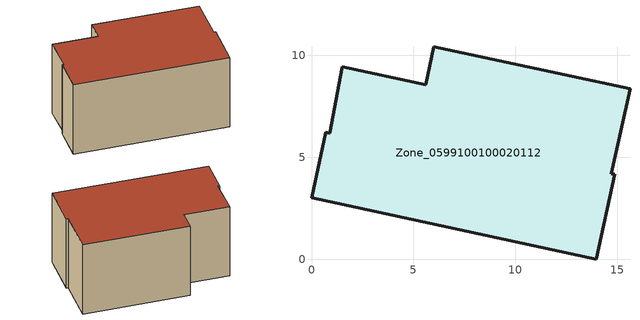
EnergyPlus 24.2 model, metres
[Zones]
Zone_0599100100020112
 floor ground (C_G): 1.5,9.44 5.59,8.56 6,10.42 15.62,8.36 14.7,4.2 14.87,4.17 13.96,0 0,3.01 0.69,6.22 0.9,6.17 z0
 wall outside (C_F): 15.62,8.36 6,10.42 5.59,8.56 1.5,9.44 0.9,6.17 0.69,6.22 0,3.01 13.96,0 14.87,4.17 14.7,4.2 15.62,8.36 z0:7.24
 roof outside (C_R): 0.69,6.22 0,3.01 13.96,0 14.87,4.17 14.7,4.2 15.62,8.36 6,10.42 5.59,8.56 1.5,9.44 0.9,6.17 z7.24
[BUILDING]
Pand.0599100100020112: North Axis=0; Terrain=City; Loads Convergence Tolerance Value=0.04; Temperature Convergence Tolerance Value=0.4; Solar Distribution=FullExterior; Maximum Number of Warmup Days=25; Minimum Number of Warmup Days=1
[Site:Location]
Rotterdam.The.Hague.AP_ZH_NLD Design_Conditions: Latitude=51.96; Longitude=4.45; Time Zone=1; Elevation=-4.5
[SITE:GROUNDTEMPERATURE:BUILDINGSURFACE]
18, 18, 18, 18, 18, 18, 18, 18, 18, 18, 18, 18
[MATERIAL] Thermal Absorptance=0.9; Solar Absorptance=0.7; Visible Absorptance=0.7
Name | Roughness | Thickness | Conductivity | Density | Specific Heat
G.D.2015-2018 | MediumSmooth | 0.15 | 0.0428571 | 540 | 1210
F.D.2015-2018 | Rough | 0.3 | 0.0666667 | 1920 | 840
R.D.2015-2018 | MediumRough | 0.2 | 0.0333333 | 1500 | 1000
[CONSTRUCTION]
C_G: G.D.2015-2018
C_F: F.D.2015-2018
C_R: R.D.2015-2018
[ZONE]
Zone_0599100100020112: Type=1; Multiplier=1; Ceiling Height=Autocalculate; Volume=Autocalculate; Floor Area=autocalculate; Part of Total Floor Area=Yes
[ZONEINFILTRATION:DESIGNFLOWRATE]
Infil_Zone_0599100100020112: Zone or ZoneList or Space or SpaceList=Zone_0599100100020112; Schedule=AlwaysOn; Design Flow Rate Calculation Method=Flow/Area; Flow Rate per Floor Area=0.0021; Constant Term Coefficient=1; Temperature Term Coefficient=0; Velocity Term Coefficient=0; Velocity Squared Term Coefficient=0
[HVACTEMPLATE:ZONE:IDEALLOADSAIRSYSTEM]
Zone_0599100100020112: Maximum Heating Supply Air Temperature=50; Minimum Cooling Supply Air Temperature=13; Maximum Heating Supply Air Humidity Ratio=0.0156; Minimum Cooling Supply Air Humidity Ratio=0.0077; Heating Limit=NoLimit; Cooling Limit=NoLimit; Dehumidification Control Type=ConstantSensibleHeatRatio; Cooling Sensible Heat Ratio=0.7; Dehumidification Setpoint=60; Humidification Control Type=None; Humidification Setpoint=30; Outdoor Air Method=None; Outdoor Air Flow Rate per Person=0.00944; Outdoor Air Flow Rate per Zone Floor Area=0; Outdoor Air Flow Rate per Zone=0; Demand Controlled Ventilation Type=None; Outdoor Air Economizer Type=NoEconomizer; Heat Recovery Type=None; Sensible Heat Recovery Effectiveness=0.7; Latent Heat Recovery Effectiveness=0.65
[ZONECONTROL:THERMOSTAT]
ThermostatControl_Zone_0599100100020112: Zone or ZoneList=Zone_0599100100020112; Control Type Schedule=DualSetpointControlType; Control 1=Thermostat_Zone_0599100100020112; Temperature Difference Between Cutout And Setpoint=0
[THERMOSTATSETPOINT:DUALSETPOINT]
Thermostat_Zone_0599100100020112: Heating Setpoint Temperature Schedule=HeatingSetpoint_Zone_0599100100020112; Cooling Setpoint Temperature Schedule=CoolingSetpoint_Zone_0599100100020112
[SCHEDULE:COMPACT]
HeatingSetpoint_Zone_0599100100020112: Through: 12/31, For: AllDays, Until: 24:00, 21
CoolingSetpoint_Zone_0599100100020112: Through: 12/31, For: AllDays, Until: 24:00, 24
DualSetpointControlType: Through: 12/31, For: AllDays, Until: 24:00, 4
AlwaysOn: Through: 12/31, For: AllDays, Until: 24:00, 1
